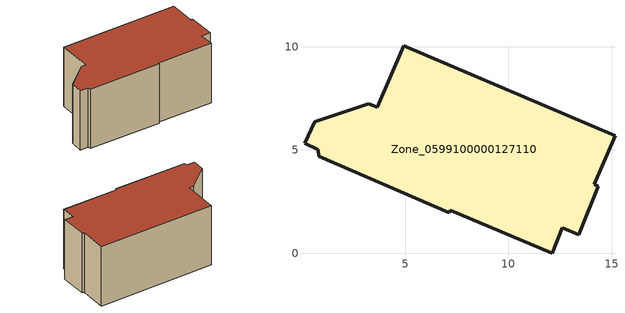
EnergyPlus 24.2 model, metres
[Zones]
Zone_0599100000127110
 floor ground (C_G): 3.66,7.06 4.93,10.04 15.17,5.68 14.16,3.33 14.36,3.25 13.41,0.89 12.62,1.23 12.12,0 7.19,2.07 7.14,1.96 0.81,4.69 0.79,5 0.13,5.31 0.62,6.37 3.25,7.24 z0
 wall outside (C_F): 0.81,4.69 7.14,1.96 7.19,2.07 12.12,0 12.62,1.23 13.41,0.89 14.36,3.25 14.16,3.33 15.17,5.68 4.93,10.04 3.66,7.06 3.25,7.24 0.62,6.37 0.13,5.31 0.79,5 0.81,4.69 z0:5.97
 roof outside (C_R): 15.17,5.68 4.93,10.04 3.66,7.06 3.25,7.24 0.62,6.37 0.13,5.31 0.79,5 0.81,4.69 7.14,1.96 7.19,2.07 12.12,0 12.62,1.23 13.41,0.89 14.36,3.25 14.16,3.33 z5.97
[BUILDING]
Pand.0599100000127110: North Axis=0; Terrain=City; Loads Convergence Tolerance Value=0.04; Temperature Convergence Tolerance Value=0.4; Solar Distribution=FullExterior; Maximum Number of Warmup Days=25; Minimum Number of Warmup Days=1
[Site:Location]
Rotterdam.The.Hague.AP_ZH_NLD Design_Conditions: Latitude=51.96; Longitude=4.45; Time Zone=1; Elevation=-4.5
[SITE:GROUNDTEMPERATURE:BUILDINGSURFACE]
18, 18, 18, 18, 18, 18, 18, 18, 18, 18, 18, 18
[MATERIAL] Thermal Absorptance=0.9; Solar Absorptance=0.7; Visible Absorptance=0.7
Name | Roughness | Thickness | Conductivity | Density | Specific Heat
G.TC.1946 | MediumSmooth | 0.15 | 1 | 540 | 1210
F.TC.1946 | Rough | 0.3 | 0.857143 | 1920 | 840
R.TC.1946 | MediumRough | 0.2 | 0.909091 | 1500 | 1000
[CONSTRUCTION]
C_G: G.TC.1946
C_F: F.TC.1946
C_R: R.TC.1946
[ZONE]
Zone_0599100000127110: Type=1; Multiplier=1; Ceiling Height=Autocalculate; Volume=Autocalculate; Floor Area=autocalculate; Part of Total Floor Area=Yes
[ZONEINFILTRATION:DESIGNFLOWRATE]
Infil_Zone_0599100000127110: Zone or ZoneList or Space or SpaceList=Zone_0599100000127110; Schedule=AlwaysOn; Design Flow Rate Calculation Method=Flow/Area; Flow Rate per Floor Area=0.003; Constant Term Coefficient=1; Temperature Term Coefficient=0; Velocity Term Coefficient=0; Velocity Squared Term Coefficient=0
[HVACTEMPLATE:ZONE:IDEALLOADSAIRSYSTEM]
Zone_0599100000127110: Maximum Heating Supply Air Temperature=50; Minimum Cooling Supply Air Temperature=13; Maximum Heating Supply Air Humidity Ratio=0.0156; Minimum Cooling Supply Air Humidity Ratio=0.0077; Heating Limit=NoLimit; Cooling Limit=NoLimit; Dehumidification Control Type=ConstantSensibleHeatRatio; Cooling Sensible Heat Ratio=0.7; Dehumidification Setpoint=60; Humidification Control Type=None; Humidification Setpoint=30; Outdoor Air Method=None; Outdoor Air Flow Rate per Person=0.00944; Outdoor Air Flow Rate per Zone Floor Area=0; Outdoor Air Flow Rate per Zone=0; Demand Controlled Ventilation Type=None; Outdoor Air Economizer Type=NoEconomizer; Heat Recovery Type=None; Sensible Heat Recovery Effectiveness=0.7; Latent Heat Recovery Effectiveness=0.65
[ZONECONTROL:THERMOSTAT]
ThermostatControl_Zone_0599100000127110: Zone or ZoneList=Zone_0599100000127110; Control Type Schedule=DualSetpointControlType; Control 1=Thermostat_Zone_0599100000127110; Temperature Difference Between Cutout And Setpoint=0
[THERMOSTATSETPOINT:DUALSETPOINT]
Thermostat_Zone_0599100000127110: Heating Setpoint Temperature Schedule=HeatingSetpoint_Zone_0599100000127110; Cooling Setpoint Temperature Schedule=CoolingSetpoint_Zone_0599100000127110
[SCHEDULE:COMPACT]
HeatingSetpoint_Zone_0599100000127110: Through: 12/31, For: AllDays, Until: 24:00, 21
CoolingSetpoint_Zone_0599100000127110: Through: 12/31, For: AllDays, Until: 24:00, 24
DualSetpointControlType: Through: 12/31, For: AllDays, Until: 24:00, 4
AlwaysOn: Through: 12/31, For: AllDays, Until: 24:00, 1
